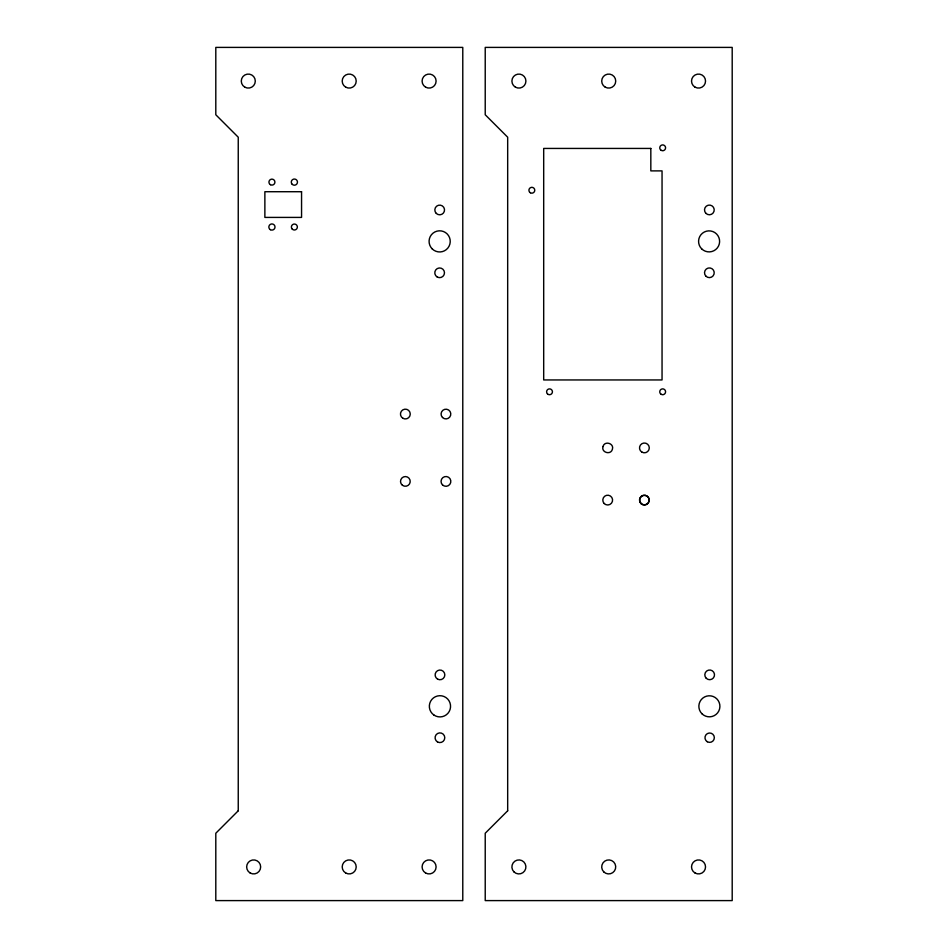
<?xml version="1.0" encoding="UTF-8"?>
<svg xmlns="http://www.w3.org/2000/svg" width="948" height="948" viewBox="0 0 948 948"><rect width="100%" height="100%" fill="white"/><g stroke="black" fill="none" stroke-linecap="round" stroke-linejoin="round"><path stroke-width="1.42" d="M602.999 446.532C600.996 452.492 610.856 455.384 612.396 449.293C614.399 443.32 604.54 440.429 602.999 446.532M238.244 810.789L215.8 833.245L215.8 900.6L462.778 900.6L462.778 47.4L215.8 47.4L215.8 114.755L238.244 137.211L238.244 810.789M507.678 810.789L485.222 833.245L485.222 900.6L732.2 900.6L732.2 47.4L485.222 47.4L485.222 114.755L507.678 137.211L507.678 810.789M650.826 148.433L543.69 148.433L543.69 379.947L662.048 379.947L662.048 170.889L650.826 170.889L650.826 148.433M301.559 191.721L264.871 191.721L264.871 217.412L301.559 217.412L301.559 191.721M640.931 503.554A4.894 4.894 0 0 0 649.119 501.362A4.894 4.894 0 0 0 643.135 495.366A4.894 4.894 0 0 0 640.931 503.554M695.026 872.99A7.003 7.003 0 0 0 705.537 866.922A7.003 7.003 0 0 0 695.026 860.855A7.003 7.003 0 0 0 695.026 872.99M513.946 871.876A7.003 7.003 0 0 0 525.666 868.735A7.003 7.003 0 0 0 517.087 860.156A7.003 7.003 0 0 0 513.946 871.876M641.95 452.149A4.894 4.894 0 0 0 649.297 447.906A4.894 4.894 0 0 0 641.95 443.676A4.894 4.894 0 0 0 641.95 452.149M604.231 503.554A4.894 4.894 0 0 0 612.42 501.362A4.894 4.894 0 0 0 606.436 495.366A4.894 4.894 0 0 0 604.231 503.554M705.94 276.2A4.847 4.847 0 0 0 714.057 274.031A4.847 4.847 0 0 0 708.109 268.094A4.847 4.847 0 0 0 705.94 276.2M701.65 248.826A10.535 10.535 0 0 0 719.259 244.11A10.535 10.535 0 0 0 706.367 231.217A10.535 10.535 0 0 0 701.65 248.826M705.94 213.359A4.847 4.847 0 0 0 714.057 211.179A4.847 4.847 0 0 0 708.109 205.242A4.847 4.847 0 0 0 705.94 213.359M706.236 678.282A4.847 4.847 0 0 0 714.342 676.102A4.847 4.847 0 0 0 708.405 670.165A4.847 4.847 0 0 0 706.236 678.282M707.315 741.751A4.681 4.681 0 0 0 714.342 737.698A4.681 4.681 0 0 0 707.315 733.634A4.681 4.681 0 0 0 707.315 741.751M701.935 713.749A10.535 10.535 0 0 0 719.556 709.033A10.535 10.535 0 0 0 706.663 696.14A10.535 10.535 0 0 0 701.935 713.749M603.758 871.876A7.003 7.003 0 0 0 615.477 868.735A7.003 7.003 0 0 0 606.898 860.156A7.003 7.003 0 0 0 603.758 871.876M695.026 87.145A7.003 7.003 0 0 0 705.537 81.078A7.003 7.003 0 0 0 695.026 75.01A7.003 7.003 0 0 0 695.026 87.145M515.404 87.145A7.003 7.003 0 0 0 525.915 81.078A7.003 7.003 0 0 0 515.404 75.01A7.003 7.003 0 0 0 515.404 87.145M641.049 503.435A4.728 4.728 0 0 0 648.965 501.314A4.728 4.728 0 0 0 643.171 495.52A4.728 4.728 0 0 0 641.049 503.435M605.215 87.145A7.003 7.003 0 0 0 615.726 81.078A7.003 7.003 0 0 0 605.215 75.01A7.003 7.003 0 0 0 605.215 87.145M661.206 150.341A2.915 2.915 0 0 0 665.591 147.817A2.915 2.915 0 0 0 661.206 145.293A2.915 2.915 0 0 0 661.206 150.341M530.382 192.776A2.915 2.915 0 0 0 534.767 190.252A2.915 2.915 0 0 0 530.382 187.716A2.915 2.915 0 0 0 530.382 192.776M547.458 393.858A2.915 2.915 0 0 0 552.34 392.543A2.915 2.915 0 0 0 548.762 388.976A2.915 2.915 0 0 0 547.458 393.858M661.206 394.321A2.915 2.915 0 0 0 665.591 391.797A2.915 2.915 0 0 0 661.206 389.261A2.915 2.915 0 0 0 661.206 394.321M292.185 184.303A3.093 3.093 0 0 0 297.364 182.917A3.093 3.093 0 0 0 293.584 179.125A3.093 3.093 0 0 0 292.185 184.303M292.268 229.132A2.986 2.986 0 0 0 297.269 227.793A2.986 2.986 0 0 0 293.607 224.131A2.986 2.986 0 0 0 292.268 229.132M270.429 184.706A2.986 2.986 0 0 0 274.92 182.111A2.986 2.986 0 0 0 270.429 179.528A2.986 2.986 0 0 0 270.429 184.706M270.381 229.7A3.093 3.093 0 0 0 275.015 227.022A3.093 3.093 0 0 0 270.381 224.344A3.093 3.093 0 0 0 270.381 229.7M437.218 277.006A4.847 4.847 0 0 0 444.482 272.811A4.847 4.847 0 0 0 437.218 268.604A4.847 4.847 0 0 0 437.218 277.006M432.181 248.862A10.57 10.57 0 0 0 449.873 244.122A10.57 10.57 0 0 0 436.921 231.17A10.57 10.57 0 0 0 432.181 248.862M436.258 213.395A4.847 4.847 0 0 0 444.363 211.214A4.847 4.847 0 0 0 438.426 205.278A4.847 4.847 0 0 0 436.258 213.395M442.479 484.866A4.894 4.894 0 0 0 450.667 482.674A4.894 4.894 0 0 0 444.671 476.678A4.894 4.894 0 0 0 442.479 484.866M442.503 417.487A4.858 4.858 0 0 0 450.632 415.307A4.858 4.858 0 0 0 444.671 409.358A4.858 4.858 0 0 0 442.503 417.487M402.402 485.258A4.858 4.858 0 0 0 410.176 482.034A4.858 4.858 0 0 0 403.504 476.927A4.858 4.858 0 0 0 402.402 485.258M402.912 418.293A4.894 4.894 0 0 0 410.259 414.051A4.894 4.894 0 0 0 402.912 409.809A4.894 4.894 0 0 0 402.912 418.293M433.923 715.041A10.606 10.606 0 0 0 450.525 707.161A10.606 10.606 0 0 0 435.405 696.721A10.606 10.606 0 0 0 433.923 715.041M437.549 679.088A4.847 4.847 0 0 0 444.825 674.881A4.847 4.847 0 0 0 437.549 670.686A4.847 4.847 0 0 0 437.549 679.088M437.502 741.929A4.847 4.847 0 0 0 444.778 737.734A4.847 4.847 0 0 0 437.514 733.527A4.847 4.847 0 0 0 437.502 741.929M425.593 87.145A7.003 7.003 0 0 0 436.104 81.078A7.003 7.003 0 0 0 425.593 75.01A7.003 7.003 0 0 0 425.593 87.145M345.7 87.145A7.003 7.003 0 0 0 356.211 81.078A7.003 7.003 0 0 0 345.7 75.01A7.003 7.003 0 0 0 345.7 87.145M244.785 87.145A7.003 7.003 0 0 0 255.296 81.078A7.003 7.003 0 0 0 244.785 75.01A7.003 7.003 0 0 0 244.785 87.145M425.593 872.99A7.003 7.003 0 0 0 436.104 866.922A7.003 7.003 0 0 0 425.593 860.855A7.003 7.003 0 0 0 425.593 872.99M345.7 872.99A7.003 7.003 0 0 0 356.211 866.922A7.003 7.003 0 0 0 345.7 860.855A7.003 7.003 0 0 0 345.7 872.99M250.154 872.99A7.003 7.003 0 0 0 260.664 866.922A7.003 7.003 0 0 0 250.154 860.855A7.003 7.003 0 0 0 250.154 872.99"/></g></svg>
